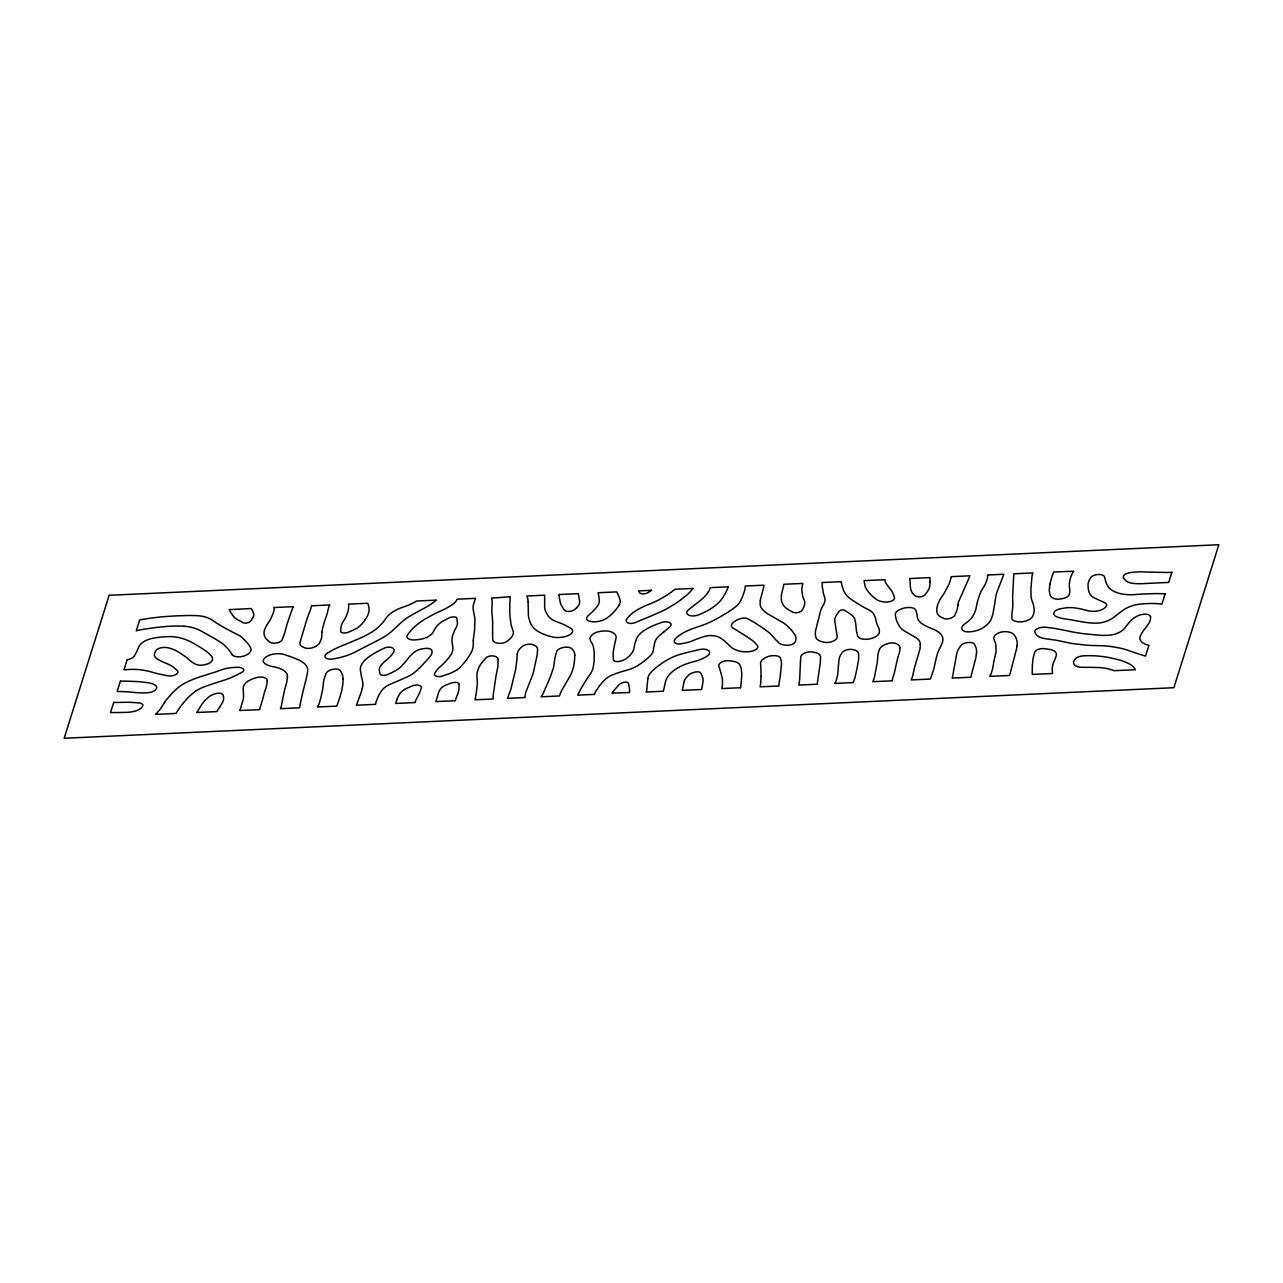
<?xml version="1.0" encoding="UTF-8"?>
<svg xmlns="http://www.w3.org/2000/svg" width="1283" height="1283" viewBox="0 0 1283 1283"><rect width="100%" height="100%" fill="white"/><g stroke="black" fill="none" stroke-linecap="round" stroke-linejoin="round"><path stroke-width="1.5" d="M1013.506 579.451L1013.827 573.806L1032.895 572.94A56.612 27.44 -9.4 0 0 1031.901 577.045L1030.939 589.073A56.789 27.536 -9.4 0 0 1030.907 590.405L1031.067 596.018A56.789 27.536 -9.4 0 0 1031.805 600.043L1033.168 604.004A56.789 27.536 -9.4 0 1 1033.809 606.763L1034.018 608.479A53.998 26.173 -9.4 0 1 1033.264 614.862L1032.911 615.856A11.643 5.645 -9.4 0 1 1027.523 620.395A9.719 4.715 -9.4 0 1 1019.055 621.822A24.313 11.788 -9.4 0 1 1017.403 621.646A10.007 4.843 -9.4 0 1 1011.806 617.877L1011.902 614.573A56.789 27.536 -9.4 0 1 1011.998 613.274L1012.736 607.051A56.789 27.536 -9.4 0 0 1012.832 605.031L1012.64 597.67A56.789 27.536 -9.4 0 1 1012.64 596.739L1013.506 579.483M740.596 687.688L741.205 682.604A56.789 27.536 -9.4 0 0 741.269 681.882L741.718 675.612A56.789 27.536 -9.4 0 0 741.702 673.559L741.462 670.367A56.789 27.536 -9.4 0 0 739.922 665.107L739.778 664.819A13.985 6.784 -9.4 0 0 732.834 661.258L729.065 660.745A6.64 3.224 -9.4 0 0 721.591 662.124A8.548 4.138 -9.4 0 0 718.865 666.23L720.453 671.169A56.789 27.536 -9.4 0 1 720.709 672.051L722.104 677.681A56.789 27.536 -9.4 0 1 722.489 681.065L722.457 684.272A56.789 27.536 -9.4 0 1 721.768 688.57L740.596 687.72M219.746 706.933L222.023 703.26A31.706 15.364 -9.4 0 0 223.37 696.124L223.066 695.001A5.581 2.71 -9.4 0 0 216.683 693.462A12.381 5.998 -9.4 0 0 208.151 697.439L206.098 699.395A56.789 27.536 -9.4 0 0 200.95 705.73L198.352 710.076A56.789 27.536 -9.4 0 1 197.71 711.087L196.764 712.498L216.811 711.584L219.698 706.997M365.366 619.529L364.629 620.587A56.789 27.536 -9.4 0 1 360.635 625.254L360.25 625.623A21.939 10.633 -9.4 0 1 352.889 630.29L348.639 632.118A5.741 2.791 -9.4 0 1 343.219 632.952A4.635 2.245 -9.4 0 1 340.604 631.108L340.973 627.676A47.295 22.934 -9.4 0 1 343.443 621.116L344.453 619.545A56.789 27.536 -9.4 0 0 346.266 616.081L347.26 613.659A56.789 27.536 -9.4 0 0 348.351 609.73L348.559 608.383A56.789 27.536 -9.4 0 0 348.511 604.117L367.788 603.251L368.413 605.319A56.789 27.536 -9.4 0 1 368.927 608.11L369.023 609.217A41.04 19.903 -9.4 0 1 368.109 614.381L367.708 615.327A56.789 27.536 -9.4 0 1 365.334 619.464M663.632 632.086L659.638 635.454A28.595 13.856 -9.4 0 0 654.827 642.43L654.009 646.071A56.789 27.536 -9.4 0 0 653.801 647.193L653.368 650.176A26.959 13.071 -9.4 0 1 648.941 657.088L646.424 659.27A56.789 27.536 -9.4 0 1 642.35 662.445L638.918 664.851A25.355 12.285 -9.4 0 1 627.13 670.127L624.42 670.881A56.789 27.536 -9.4 0 0 616.065 673.543L613.835 674.361A20.785 10.072 -9.4 0 0 604.453 680.15L601.326 683.631A56.789 27.536 -9.4 0 0 598.856 686.758L595.889 691.12A23.206 11.258 -9.4 0 0 594.542 694.376L577.687 695.129L579.996 690.462A56.789 27.536 -9.4 0 1 580.91 688.795L586.219 679.99A56.789 27.536 -9.4 0 1 586.989 678.803L590.084 674.281A56.789 27.536 -9.4 0 0 593.42 666.214L593.981 662.317A56.789 27.536 -9.4 0 0 594.125 660.52L594.237 653.881A56.789 27.536 -9.4 0 0 594.109 651.796L593.58 647.979A56.789 27.536 -9.4 0 0 591.495 642.382L590.645 641.035A15.989 7.746 -9.4 0 1 591.607 635.326A10.296 4.988 -9.4 0 1 600.284 631.396L601.294 631.236A13.391 6.495 -9.4 0 1 612.568 632.455L612.616 632.487A18.106 8.773 -9.4 0 1 616.016 638.405L614.846 643.392A56.789 27.536 -9.4 0 0 614.717 644.018L613.354 651.09A56.789 27.536 -9.4 0 0 613.114 654.763L613.466 659.783A4.988 2.422 -9.4 0 0 618.807 661.467A10.954 5.308 -9.4 0 0 626.89 658.115L628.494 656.736A32.3 15.653 -9.4 0 0 633.834 648.813L634.62 644.916A56.789 27.536 -9.4 0 1 635.085 643.152L636.304 639.367A30.792 14.931 -9.4 0 1 643.28 631.124A43.414 21.057 -9.4 0 1 656.479 624.356L660.97 622.672A6.944 3.368 -9.4 0 1 669.453 622.528A7.634 3.705 -9.4 0 1 669.742 626.938L663.68 632.054M327.309 653.223L330.517 651.315A56.789 27.536 -9.4 0 1 341.775 645.83L347.517 643.521A56.789 27.536 -9.4 0 0 349.377 642.751L359.32 638.517A56.789 27.536 -9.4 0 0 367.018 634.764L369.712 633.273A44.873 21.747 -9.4 0 0 379.319 626.216L381.019 624.5A56.789 27.536 -9.4 0 0 384.595 620.25L386.247 617.877A30.375 14.722 -9.4 0 1 392.758 611.959A31.834 15.444 -9.4 0 1 402.798 607.244L403.375 607.051A45.899 22.244 -9.4 0 0 414.858 602.032L416.67 601.021L436.396 600.123L434.52 601.599A56.789 27.536 -9.4 0 1 425.972 607.212L412.356 614.685A56.789 27.536 -9.4 0 0 401.002 622.688L392.502 630.611A56.789 27.536 -9.4 0 1 379.191 639.656L355.038 652.085A38.121 18.475 -9.4 0 1 337.718 658.035L333.596 658.885A7.65 3.705 -9.4 0 1 325.657 657.826A7.65 3.705 -9.4 0 1 327.341 653.239M232.127 654.619L229.962 651.363A56.789 27.536 -9.4 0 0 227.732 648.621L224.91 645.75A56.789 27.536 -9.4 0 0 220.179 642.029L215.175 638.934A56.789 27.536 -9.4 0 0 214.101 638.293L201.142 631.028A51.528 24.97 -9.4 0 0 193.508 627.884A33.15 16.07 -9.4 0 0 183.934 626.232M183.902 626.232A55.137 26.735 -9.4 0 0 172.964 626.12L169.853 626.248A56.789 27.536 -9.4 0 0 163.085 626.745L156.35 627.451A56.789 27.536 -9.4 0 0 151.635 628.045L146.839 628.75A56.789 27.536 -9.4 0 0 137.265 630.546L136.255 630.787L139.687 619.897L146.166 618.823A56.789 27.536 -9.4 0 1 151.266 618.085L158.867 617.171A56.789 27.536 -9.4 0 1 165.363 616.562L174.119 616A56.789 27.536 -9.4 0 1 177.375 615.84L186.099 615.551A56.789 27.536 -9.4 0 1 192.193 615.519L195.561 615.599A27.633 13.391 -9.4 0 1 205.456 617.043A35.475 17.192 -9.4 0 1 212.77 620.443L215.384 622.303A56.789 27.536 -9.4 0 0 217.517 623.666L224.252 627.66A56.789 27.536 -9.4 0 0 225.551 628.381L232.816 632.246A56.789 27.536 -9.4 0 0 234.18 632.952L237.163 634.379A40.671 19.71 -9.4 0 1 242.904 638.341L244.828 640.313A56.789 27.536 -9.4 0 1 245.406 640.907L247.86 643.633A53.549 25.965 -9.4 0 1 250.923 648.637A12.461 6.046 -9.4 0 1 248.228 653.913L247.86 654.17A9.206 4.458 -9.4 0 1 239.039 656.832A9.206 4.458 -9.4 0 1 232.079 654.635M528.115 601.823L528.371 614.91A56.789 27.536 -9.4 0 0 528.917 618.342L529.863 621.501A56.789 27.536 -9.4 0 0 533.407 627.595L533.632 627.836A47.07 22.821 -9.4 0 0 540.881 632.936L541.795 633.369A56.789 27.536 -9.4 0 0 549.91 636.32L551.77 636.817A15.508 7.522 -9.4 0 0 563.317 636.993L564.199 636.817A9.927 4.811 -9.4 0 0 570.727 628.269L565.53 625.446A56.789 27.536 -9.4 0 0 560.35 623.105L556.565 621.71A35.186 17.064 -9.4 0 1 547.6 615.086L546.494 613.146A56.789 27.536 -9.4 0 1 544.65 606.33L544.617 595.184L526.8 596.002A56.789 27.536 -9.4 0 1 528.115 601.823M1150.53 616.85L1150.53 618.005A33.374 16.182 -9.4 0 1 1148.285 624.212L1146.344 626.922A56.789 27.536 -9.4 0 1 1145.719 627.772L1143.634 630.466A56.789 27.536 -9.4 0 0 1140.411 635.951L1140.298 636.208A19.053 9.238 -9.4 0 0 1141.084 641.308A21.234 10.296 -9.4 0 0 1147.21 644.852L1148.91 645.333L1145.527 656.078L1139.208 654.186A56.789 27.536 -9.4 0 1 1137.043 653.48L1127.308 650.112A56.789 27.536 -9.4 0 0 1117.878 647.707L1113.644 646.953A56.789 27.536 -9.4 0 0 1100.509 645.686L1092.924 645.509A56.789 27.536 -9.4 0 1 1084.841 644.98L1076.277 644.018A56.789 27.536 -9.4 0 1 1069.284 642.927L1058.17 640.634A56.789 27.536 -9.4 0 0 1052.926 639.752L1045.725 638.79A19.79 9.59 -9.4 0 1 1035.942 634.027L1034.948 632.407A6.511 3.159 -9.4 0 1 1037.755 628.494A8.516 4.138 -9.4 0 1 1046.11 627.275L1052.156 628.061A56.789 27.536 -9.4 0 1 1056.31 628.718L1063.014 629.985A56.789 27.536 -9.4 0 1 1064.505 630.274L1071.562 631.765A56.789 27.536 -9.4 0 0 1075.507 632.471L1081.12 633.337A56.789 27.536 -9.4 0 0 1085.113 633.85L1098.152 635.133A35.667 17.288 -9.4 0 0 1108.72 635.213L1109.474 635.149A13.071 6.335 -9.4 0 0 1118.728 632.695A19.854 9.623 -9.4 0 0 1124.838 627.996L1129.537 621.982A25.468 12.349 -9.4 0 1 1135.615 616.995L1136.802 616.305A9.254 4.49 -9.4 0 1 1145.575 614.204A6.976 3.384 -9.4 0 1 1150.53 616.85M492.592 632.519L492.736 639.576A10.248 4.972 -9.4 0 0 498.285 643.296A7.265 3.528 -9.4 0 0 507.378 641.051L509.143 639.624A22.565 10.938 -9.4 0 0 513.088 630.947L511.532 626.296A56.789 27.536 -9.4 0 1 510.955 623.73L509.864 615.006A56.789 27.536 -9.4 0 1 509.768 613.226L509.848 603.651A56.789 27.536 -9.4 0 1 509.864 602.978L510.217 596.755L491.533 598.119A56.789 27.536 -9.4 0 1 492.175 602.866L491.854 609.922A56.789 27.536 -9.4 0 0 491.886 611.574L492.624 621.405A56.789 27.536 -9.4 0 1 492.672 622.544L492.592 632.519M343.026 678.948L342.994 682.299A56.789 27.536 -9.4 0 1 342.769 684.689L341.759 690.495A56.789 27.536 -9.4 0 1 341.294 692.451L339.097 699.556A56.789 27.536 -9.4 0 1 338.824 700.39L336.739 706.115L317.382 706.997A51.272 24.858 -9.4 0 0 319.74 701.833L320.894 697.519A56.789 27.536 -9.4 0 0 321.103 696.685L322.658 689.292A56.789 27.536 -9.4 0 0 322.899 687.848L323.589 681.69A56.789 27.536 -9.4 0 1 324.423 678.098L326.042 673.559A8.564 4.154 -9.4 0 1 333.019 669.309A6.656 3.224 -9.4 0 1 340.444 670.752L341.118 671.923A56.789 27.536 -9.4 0 1 343.026 678.948M899.88 647.835L899.88 649.038A56.789 27.536 -9.4 0 1 899.094 653.624L897.94 657.185A56.789 27.536 -9.4 0 0 897.491 658.853L894.395 672.789A56.789 27.536 -9.4 0 1 894.043 674.072L892.551 678.771A21.827 10.585 -9.4 0 0 892.278 680.808L872.825 681.69L873.771 679.268A56.789 27.536 -9.4 0 0 874.621 676.43L877.203 662.702A56.789 27.536 -9.4 0 0 877.38 661.403L877.909 655.388A56.789 27.536 -9.4 0 1 878.486 652.373L879.224 649.839A13.311 6.447 -9.4 0 1 885.96 644.226L886.633 643.97A7.826 3.801 -9.4 0 1 895.807 643.473A14.017 6.8 -9.4 0 1 899.88 647.835M498.045 659.334L497.98 665.091A56.789 27.536 -9.4 0 1 497.676 667.834L496.152 675.291A56.789 27.536 -9.4 0 0 495.976 676.317L493.297 694.376A56.789 27.536 -9.4 0 0 493.105 697.262L493.185 698.994L475.031 699.812A14.129 6.848 -9.4 0 0 475.175 699.251L476.234 693.333A56.789 27.536 -9.4 0 0 476.378 692.371L477.26 684.545A56.789 27.536 -9.4 0 0 477.308 681.995L476.939 676.654A56.789 27.536 -9.4 0 1 477.517 671.522L477.998 669.854A55.426 26.879 -9.4 0 1 482.921 661.37L485.808 658.067A5.453 2.646 -9.4 0 1 493.153 655.934A9.173 4.442 -9.4 0 1 498.045 659.334M473.315 640.442L473.251 645.012A56.789 27.536 -9.4 0 1 470.219 654.202L467.589 658.339A56.789 27.536 -9.4 0 1 465.344 661.37L461.575 665.845A27.168 13.167 -9.4 0 1 448.104 674.088L442.571 675.997A5.661 2.742 -9.4 0 1 436.156 676.141A6.575 3.191 -9.4 0 1 434.905 672.95L436.3 670.993A47.824 23.19 -9.4 0 1 441.176 665.765L441.865 665.171A56.789 27.536 -9.4 0 0 445.875 661.21L447.703 659.109A56.789 27.536 -9.4 0 0 449.9 656.255L450.83 654.875A33.15 16.07 -9.4 0 0 452.803 649.342L452.835 648.252A56.789 27.536 -9.4 0 0 452.578 645.044L452.241 643.424A56.789 27.536 -9.4 0 1 452.049 639.126L452.161 638.02A56.789 27.536 -9.4 0 1 453.268 633.77L454.166 631.493A56.789 27.536 -9.4 0 1 455.257 629.183L456.187 627.515A31.049 15.043 -9.4 0 0 457.357 622.014L456.828 618.374A4.25 2.069 -9.4 0 0 453.813 616.898A5.549 2.694 -9.4 0 0 448.761 618.053L443.357 620.924A21.538 10.44 -9.4 0 0 437.327 625.655L436.669 626.473A56.789 27.536 -9.4 0 0 434.279 630.049L433.221 631.99A17.962 8.708 -9.4 0 1 428.169 636.657A12.926 6.271 -9.4 0 1 419.525 639.399L416.205 639.816A9.446 4.571 -9.4 0 1 408.571 638.822A8.917 4.314 -9.4 0 1 407.641 634.748L409.678 632.07A56.789 27.536 -9.4 0 1 414.762 626.713L416.638 625.062A56.789 27.536 -9.4 0 1 426.533 618.23L431.521 615.455A56.789 27.536 -9.4 0 1 436.653 612.841L443.742 609.537A41.12 19.935 -9.4 0 0 453.829 603.379L453.99 603.235A18.203 8.821 -9.4 0 0 457.101 599.177L475.496 598.343L473.94 602.93A56.789 27.536 -9.4 0 0 473.347 610.467L474.63 616.947A56.789 27.536 -9.4 0 1 474.886 619.946L474.63 628.75A56.789 27.536 -9.4 0 1 474.534 630.145L473.427 638.886A56.789 27.536 -9.4 0 0 473.315 640.442M274.193 607.517L274.177 608.318A56.789 27.536 -9.4 0 1 272.798 614.172L271.322 617.62A56.789 27.536 -9.4 0 1 269.59 620.844L267.072 624.741A56.789 27.536 -9.4 0 0 265.196 628.285L264.731 629.424A33.983 16.471 -9.4 0 0 264.25 635.053L264.282 635.165A35.796 17.353 -9.4 0 0 267.65 640.281L269.382 641.805A7.602 3.689 -9.4 0 0 276.326 643.024A6.078 2.951 -9.4 0 0 282.068 639.896L284.441 633.61A56.789 27.536 -9.4 0 0 284.954 631.99L286.927 624.629A56.789 27.536 -9.4 0 1 287.264 623.554L292.38 608.543A20.833 10.104 -9.4 0 1 293.374 606.634L274.193 607.517M459.089 684.288L458.945 688.538A56.789 27.536 -9.4 0 1 457.694 694.087L456.507 696.958A56.789 27.536 -9.4 0 0 455.417 700.71L435.851 701.593L436.845 698.626A56.789 27.536 -9.4 0 0 437.166 697.551L437.952 694.536A56.789 27.536 -9.4 0 1 440.069 689.596L440.213 689.356A12.942 6.271 -9.4 0 1 446.548 684.833L450.926 683.165A6.158 2.983 -9.4 0 1 456.395 682.444A4.843 2.358 -9.4 0 1 459.089 684.288M574.768 655.212L574.64 658.933A56.789 27.536 -9.4 0 1 574.527 660.328L573.822 665.492A56.789 27.536 -9.4 0 1 572.988 668.86L571.528 672.901A56.789 27.536 -9.4 0 1 570.117 675.949L562.243 689.5A56.789 27.536 -9.4 0 0 560.639 692.772L559.42 695.963L541.105 696.797A56.789 27.536 -9.4 0 0 543.639 692.419L550.07 677.536A56.789 27.536 -9.4 0 0 550.615 676.125L553.117 668.78A56.789 27.536 -9.4 0 0 553.823 665.813L554.785 658.917A56.789 27.536 -9.4 0 1 555.17 657.024L556.597 651.684A8.099 3.929 -9.4 0 1 563.478 647.434A8.099 3.929 -9.4 0 1 571.881 648.781L572.202 649.054A32.107 15.572 -9.4 0 1 574.768 655.212M929.999 581.969L929.886 584.92A37.432 18.138 -9.4 0 1 927.304 591.639L924.995 594.799A4.619 2.245 -9.4 0 1 919.799 596.836A7.377 3.576 -9.4 0 1 914.554 595.344L913.255 593.933A36.566 17.737 -9.4 0 1 910.609 588.592L910.305 586.347A56.789 27.536 -9.4 0 1 910.208 585.048L910.096 581.808A56.789 27.536 -9.4 0 0 909.839 579.643L909.631 578.553L929.95 577.623L930.015 581.215A56.789 27.536 -9.4 0 1 929.999 581.969M800.416 662.75L799.726 678.082A56.789 27.536 -9.4 0 1 799.662 678.996L799.084 684.047A16.567 8.035 -9.4 0 1 798.844 685.058L817.255 684.224L817.624 681.065A56.789 27.536 -9.4 0 1 817.72 680.439L820.222 663.439A56.789 27.536 -9.4 0 0 820.334 662.188L820.559 657.201A13.151 6.367 -9.4 0 0 815.074 652.486L813.342 652.101A7.826 3.785 -9.4 0 0 805.195 652.871A8.42 4.074 -9.4 0 0 800.817 656.912L800.416 662.75M1032.43 664.786L1032.222 669.967A56.789 27.536 -9.4 0 0 1032.222 670.833L1032.302 674.425L1052.685 673.495L1052.461 672.276A56.789 27.536 -9.4 0 1 1052.268 668.732L1052.349 667.577A56.789 27.536 -9.4 0 1 1053.6 662.557L1054.658 660.023A56.789 27.536 -9.4 0 0 1054.963 659.237L1056.134 656.062A15.508 7.522 -9.4 0 0 1055.155 651.78A13.327 6.463 -9.4 0 0 1049.173 649.326L1044.218 648.653A6.431 3.111 -9.4 0 0 1038.091 649.487A7.201 3.496 -9.4 0 0 1034.579 652.518L1033.36 657.121A56.789 27.536 -9.4 0 0 1032.927 659.542L1032.494 663.969A56.789 27.536 -9.4 0 0 1032.43 664.786M321.937 632.246L321.808 635.55A53.164 25.772 -9.4 0 1 319.948 642.141L319.627 642.735A13.103 6.351 -9.4 0 1 313.533 647.386A7.201 3.496 -9.4 0 1 305.017 647.899L303.911 647.514A13.632 6.607 -9.4 0 1 300.046 642.206L306.926 619.208A56.789 27.536 -9.4 0 1 307.327 618.021L310.261 610.195A56.789 27.536 -9.4 0 0 310.743 608.735L311.561 605.801L329.843 604.967A35.732 17.321 -9.4 0 0 328.368 608.527L327.422 612.665A56.789 27.536 -9.4 0 1 326.924 614.381L324.583 621.197A56.789 27.536 -9.4 0 0 324.23 622.335L322.45 628.975A56.789 27.536 -9.4 0 0 321.937 632.246M920.296 644.531L920.2 646.824A56.789 27.536 -9.4 0 1 919.478 650.77L914.619 667.208A56.789 27.536 -9.4 0 0 914.378 668.154L912.855 675.227A56.789 27.536 -9.4 0 1 911.796 678.499L911.171 679.942L930.351 679.06L933.463 670.111A56.789 27.536 -9.4 0 0 933.864 668.7L936.237 658.163A56.789 27.536 -9.4 0 1 936.478 657.233L937.44 653.721A56.789 27.536 -9.4 0 1 938.803 650.256L940.68 646.552A56.789 27.536 -9.4 0 0 941.337 645.108L942.203 643.008A32.7 15.845 -9.4 0 0 942.652 637.555A31.289 15.171 -9.4 0 0 939.445 632.824A41.2 19.967 -9.4 0 0 933.222 629.215L930.367 628.029A56.789 27.536 -9.4 0 1 928.17 627.05L925.38 625.703A39.035 18.924 -9.4 0 1 919.783 621.838A31.786 15.412 -9.4 0 1 917.313 616.963L917.088 615.006A56.789 27.536 -9.4 0 0 916.655 612.921L915.934 610.403A9.206 4.458 -9.4 0 0 910.064 607.517A10.793 5.228 -9.4 0 0 900.393 609.313A19.325 9.366 -9.4 0 0 899.207 609.874A10.44 5.068 -9.4 0 0 895.309 614.846L896.031 618.566A56.789 27.536 -9.4 0 0 897.266 622.175L898.693 625.013A43.317 20.993 -9.4 0 0 905.606 631.685L915.613 637.443A26.414 12.814 -9.4 0 1 920.296 644.531M781.411 595.777L781.315 597.894A49.139 23.832 -9.4 0 0 782.983 604.501A40.094 19.437 -9.4 0 0 788.869 609.954L792.541 612.071A5.549 2.694 -9.4 0 0 798.01 612.488A5.549 2.694 -9.4 0 0 802.34 609.954L803.719 607.132A33.326 16.15 -9.4 0 0 804.12 599.786L803.366 598.038A56.789 27.536 -9.4 0 1 802.388 594.478L801.971 591.383A56.789 27.536 -9.4 0 1 802.132 586.812L802.709 583.845A13.488 6.543 -9.4 0 1 802.821 583.412L783.833 584.278L783.608 585.673A56.789 27.536 -9.4 0 1 783.32 587.101L781.876 592.698A56.789 27.536 -9.4 0 0 781.411 595.777M761.027 676.43L760.723 682.813A56.789 27.536 -9.4 0 1 760.418 685.154L760.065 686.822L778.957 685.972A56.789 27.536 -9.4 0 1 779.166 682.604L780.016 677.777A56.789 27.536 -9.4 0 0 780.144 676.927L781.411 664.674A56.789 27.536 -9.4 0 0 781.042 660.184L780.593 658.42A8.756 4.25 -9.4 0 0 774.772 655.629A9.719 4.715 -9.4 0 0 765.47 657.666L764.989 657.922A12.622 6.126 -9.4 0 0 760.546 663.423L760.851 667.769A56.789 27.536 -9.4 0 1 760.883 668.443L761.044 675.451A56.789 27.536 -9.4 0 1 761.027 676.43M517.225 654.234L516.937 659.302A56.789 27.536 -9.4 0 1 516.841 660.328L515.734 668.828A56.789 27.536 -9.4 0 1 515.477 670.255L510.987 688.746A56.789 27.536 -9.4 0 1 510.377 690.607L507.426 698.337L525.052 697.535A56.789 27.536 -9.4 0 1 526.287 691.104L532.766 674.537A56.789 27.536 -9.4 0 0 533.471 672.132L537.032 655.549A56.789 27.536 -9.4 0 0 537.32 653.416L537.577 649.551A14.466 7.024 -9.4 0 0 532.253 644.467A6.896 3.336 -9.4 0 0 522.47 646.327L522.069 646.648A25.419 12.317 -9.4 0 0 517.225 654.234M822.275 582.53L822.195 583.861A56.789 27.536 -9.4 0 0 822.339 586.764L823.189 592.233A56.789 27.536 -9.4 0 0 823.686 594.318L824.616 597.172A34.368 16.663 -9.4 0 1 823.445 604.951L822.563 606.458A56.789 27.536 -9.4 0 0 820.414 611.526L815.812 629.745A56.789 27.536 -9.4 0 0 815.619 636.047L815.812 636.993A16.134 7.826 -9.4 0 0 822.595 641.869L824.295 642.238A7.987 3.881 -9.4 0 0 833.116 641.195A9.141 4.442 -9.4 0 0 837.206 636.609L834.944 622.014A41.665 20.207 -9.4 0 1 834.96 618.647A25.452 12.349 -9.4 0 1 836.436 615.182L838.809 611.718A4.843 2.341 -9.4 0 1 841.311 610.067A2.341 1.139 -9.4 0 1 844.214 610.115L850.244 613.948A30.984 15.011 -9.4 0 1 855.055 620.218L855.649 623.249A56.789 27.536 -9.4 0 1 855.825 624.468L856.386 630.306A56.789 27.536 -9.4 0 0 856.771 632.439L857.685 635.903A10.713 5.196 -9.4 0 0 863.186 639.175A10.184 4.94 -9.4 0 0 872.793 637.956A24.569 11.916 -9.4 0 0 874.429 637.282A10.841 5.26 -9.4 0 0 879.288 632.615A37.576 18.219 -9.4 0 0 878.342 627.05L877.668 625.751A56.789 27.536 -9.4 0 1 876.385 622.223L875.744 619.208A56.789 27.536 -9.4 0 0 874.926 616.674L874.22 615.006A27.825 13.488 -9.4 0 0 869.136 610.067L863.876 607.308A56.789 27.536 -9.4 0 1 861.551 605.977L853.804 601.086A56.789 27.536 -9.4 0 1 852.602 600.284L850.26 598.632A46.829 22.709 -9.4 0 1 845.77 594.205L845.208 593.388A56.789 27.536 -9.4 0 1 843.508 590.068L842.466 587.165A56.789 27.536 -9.4 0 1 841.969 585.465L841.279 582.274A16.679 8.083 -9.4 0 1 841.199 581.664L822.275 582.53M838.424 665.46L837.879 672.966A56.789 27.536 -9.4 0 1 837.51 675.355L836.5 679.573A33.406 16.198 -9.4 0 1 834.736 683.422L853.163 682.588L854.446 679.22A56.789 27.536 -9.4 0 0 855.136 676.911L856.98 668.668A56.789 27.536 -9.4 0 0 857.108 667.978L858.439 660.488A56.789 27.536 -9.4 0 0 858.648 657.794L858.6 653.897A12.285 5.966 -9.4 0 0 852.04 649.423A6.992 3.384 -9.4 0 0 842.53 652.245L842.434 652.373A40.414 19.598 -9.4 0 0 838.97 659.943L838.424 665.46M647.803 678.723L646.84 689.436A22.998 11.146 -9.4 0 1 646.039 692.018L663.391 691.232L665.572 681.465A41.168 19.951 -9.4 0 1 670.207 673.671L670.351 673.527A37.127 17.994 -9.4 0 1 679.782 666.775A35.218 17.08 -9.4 0 1 692.884 661.9L694.135 661.595A26.815 13.006 -9.4 0 0 706.42 656.575L706.885 656.287A9.59 4.651 -9.4 0 0 708.729 650.722A8.548 4.138 -9.4 0 0 699.331 649.599L691.425 651.427A56.789 27.536 -9.4 0 0 688.281 652.197L682.331 653.753A33.182 16.086 -9.4 0 0 670.271 658.323L669.229 658.869A56.789 27.536 -9.4 0 0 661.322 663.744L658.147 666.037A56.789 27.536 -9.4 0 0 652.373 670.929L651.491 671.827A29.493 14.305 -9.4 0 0 647.803 678.723M760.322 600.669L760.129 602.978A32.668 15.845 -9.4 0 0 762.647 609.569L763.225 610.179A56.789 27.536 -9.4 0 0 768.774 614.461L781.812 621.95A56.789 27.536 -9.4 0 1 787.537 626.152L790.232 628.782A56.789 27.536 -9.4 0 1 792.461 631.364L794.626 634.411A28.098 13.616 -9.4 0 1 795.332 641.452L795.123 641.949A6.335 3.079 -9.4 0 1 787.441 645.269A13.375 6.479 -9.4 0 1 778.556 642.623L775.429 639.399A56.789 27.536 -9.4 0 1 774.884 638.806L771.179 634.684A56.789 27.536 -9.4 0 0 767.667 631.557L763.273 628.333A56.789 27.536 -9.4 0 0 761.99 627.435L755.35 623.121A56.789 27.536 -9.4 0 0 753.698 622.111L748.005 618.871A6.656 3.224 -9.4 0 0 740.307 618.695A14.338 6.96 -9.4 0 0 733.026 622.672L732.657 623.041A9.623 4.667 -9.4 0 0 732.93 627.916L745.503 635.823A56.789 27.536 -9.4 0 1 746.305 636.352L750.796 639.335A56.789 27.536 -9.4 0 1 755.366 643.264L757.387 645.541A7.265 3.528 -9.4 0 1 755.495 649.727A9.27 4.49 -9.4 0 1 746.931 651.812L745.776 651.796A20.336 9.863 -9.4 0 1 736.891 650.353A31.081 15.075 -9.4 0 1 730.845 646.873L725.649 641.949A56.789 27.536 -9.4 0 0 721.543 638.742L720.084 637.811A17.064 8.275 -9.4 0 0 712.755 635.646A11.9 5.774 -9.4 0 0 703.517 636.737L701.304 637.475A56.789 27.536 -9.4 0 0 693.83 640.249L692.948 640.634A22.966 11.13 -9.4 0 1 683.278 643.392L680.888 643.793A5.95 2.887 -9.4 0 1 674.666 642.43A10.585 5.132 -9.4 0 1 676.301 637.859L678.563 636.015A31.321 15.188 -9.4 0 1 688.041 630.562L690.334 629.6A56.789 27.536 -9.4 0 1 697.311 627.018L700.213 626.056A53.645 26.013 -9.4 0 0 711.953 621.261L714.743 619.865A56.789 27.536 -9.4 0 0 719.763 617.123L727.22 612.649A56.789 27.536 -9.4 0 0 732.08 609.425L734.373 607.725A32.797 15.909 -9.4 0 0 740.66 600.669L742.216 597.301A56.789 27.536 -9.4 0 0 742.985 595.424L744.365 591.383A56.789 27.536 -9.4 0 0 745.215 586.042L764.059 585.192L762.824 590.549A56.789 27.536 -9.4 0 1 762.647 591.255L760.819 597.894A56.789 27.536 -9.4 0 0 760.322 600.669M267.249 680.888L266.88 684.064A56.789 27.536 -9.4 0 1 266.19 687.175L264.683 691.745A56.789 27.536 -9.4 0 0 264.378 692.772L262.839 698.706A56.789 27.536 -9.4 0 1 262.614 699.508L259.487 709.643L239.68 710.541A23.88 11.579 -9.4 0 0 240.354 708.954L242.872 700.646A56.789 27.536 -9.4 0 0 243.529 695.514L243.161 688.329A19.389 9.398 -9.4 0 1 245.678 683.069A16.984 8.227 -9.4 0 1 253.2 678.707L255.237 677.985A8.195 3.977 -9.4 0 1 263.624 677.408A9.494 4.603 -9.4 0 1 267.249 680.888M287.424 677.023L287.007 680.631A56.789 27.536 -9.4 0 1 286.558 682.957L284.553 690.286A56.789 27.536 -9.4 0 0 284.313 691.232L281.554 704.96A56.789 27.536 -9.4 0 1 280.384 708.681L299.597 707.815L300.238 704.014A56.789 27.536 -9.4 0 1 300.382 703.341L302.243 694.728A56.789 27.536 -9.4 0 1 302.387 694.119L306.717 676.59A56.789 27.536 -9.4 0 0 306.926 675.58L307.631 671.378A30.84 14.947 -9.4 0 0 305.162 664.337A45.113 21.875 -9.4 0 0 296.726 659.093L292.412 657.377A56.789 27.536 -9.4 0 0 290.343 656.607L284.585 654.619A14.498 7.024 -9.4 0 0 274.835 653.881A11.451 5.549 -9.4 0 0 265.725 657.217L265.389 657.489A10.505 5.084 -9.4 0 0 264.154 662.894A21.827 10.585 -9.4 0 0 272.012 666.47L274.321 666.919A31.883 15.46 -9.4 0 1 284.136 670.752A23.96 11.611 -9.4 0 1 287.424 677.023M957.888 605.063L957.663 606.955A56.789 27.536 -9.4 0 1 956.412 611.574L954.969 614.958A8.131 3.945 -9.4 0 1 950.19 618.374A5.741 2.791 -9.4 0 1 943.646 618.406L941.802 617.54A21.474 10.408 -9.4 0 1 936.895 611.991L936.831 611.478A56.789 27.536 -9.4 0 1 937.697 604.79L938.162 603.459A56.789 27.536 -9.4 0 1 940.407 599.017L943.791 593.821A56.789 27.536 -9.4 0 0 944.785 592.153L948.169 585.898A56.789 27.536 -9.4 0 0 949.596 582.594L950.591 579.515A42.275 20.496 -9.4 0 0 951.136 576.66L969.852 575.81L968.761 578.633A56.789 27.536 -9.4 0 1 968.408 579.467L959.171 600.396A56.789 27.536 -9.4 0 0 957.888 605.063M629.456 692.531L611.927 693.093A56.789 27.536 -9.4 0 1 614.06 690.366L618.999 684.753A6.8 3.304 -9.4 0 1 624.404 682.219A3.801 1.844 -9.4 0 1 628.51 683.39L629.376 688.089A56.789 27.536 -9.4 0 1 629.456 692.531M1049.991 584.182L1049.462 587.935A56.789 27.536 -9.4 0 0 1049.606 592.73L1050.023 594.671A15.508 7.522 -9.4 0 0 1053.551 598.359A8.596 4.17 -9.4 0 0 1061.282 598.84A25.997 12.605 -9.4 0 0 1063.238 598.439A7.923 3.833 -9.4 0 0 1069.316 594.286L1069.493 593.355A56.789 27.536 -9.4 0 0 1069.653 588.416L1069.477 587.277A56.789 27.536 -9.4 0 1 1069.461 583.252L1069.797 580.862A56.789 27.536 -9.4 0 1 1070.487 578.008L1070.92 576.692A56.051 27.168 -9.4 0 1 1073.775 571.224L1053.744 571.993L1052.525 574.976A56.789 27.536 -9.4 0 0 1051.852 576.949L1050.392 582.225A56.789 27.536 -9.4 0 0 1049.991 584.182M683.711 682.877L683.342 685.491A56.789 27.536 -9.4 0 1 683.085 686.806L682.267 690.366L701.673 689.484L702.876 682.299A46.124 22.356 -9.4 0 0 701.961 675.548L700.807 673.142A4.795 2.325 -9.4 0 0 695.306 672.035A9.959 4.827 -9.4 0 0 688.538 675.259L687.399 676.398A28.98 14.049 -9.4 0 0 683.711 682.877M976.459 653.656L975.962 657.008A56.789 27.536 -9.4 0 1 975.657 658.564L971.696 673.735A56.789 27.536 -9.4 0 0 971.391 675.05L971.006 677.216L952.082 678.082A27.745 13.455 -9.4 0 0 952.66 676.141L956.717 653.881A47.888 23.206 -9.4 0 1 959.892 646.969L960.823 645.702A7.506 3.641 -9.4 0 1 968.056 642.494A7.008 3.4 -9.4 0 1 974.503 644.339L975.208 645.782A55.121 26.718 -9.4 0 1 976.459 653.656M994.598 604.085L993.234 612.472A56.789 27.536 -9.4 0 1 992.577 615.07L991.358 618.679A30.648 14.867 -9.4 0 1 984.093 627.034L983.099 627.692A15.364 7.441 -9.4 0 1 971.119 631.701L970.14 631.797A8.708 4.218 -9.4 0 1 962.218 629.712A11.836 5.741 -9.4 0 1 964.527 624.099L966.179 622.913A36.325 17.609 -9.4 0 0 973.54 614.862L974.599 612.649A56.789 27.536 -9.4 0 0 975.978 608.623L977.261 602.369A56.789 27.536 -9.4 0 1 977.726 600.62L979.667 594.687A56.789 27.536 -9.4 0 1 981.543 590.597L984.334 585.93A56.789 27.536 -9.4 0 0 986.146 582.065L987.124 579.194A32.508 15.765 -9.4 0 0 987.493 575.009L1003.851 574.255L997.019 591.928A56.789 27.536 -9.4 0 0 996.121 595.136L994.598 604.052M1017.034 645.942L1016.681 648.059A56.789 27.536 -9.4 0 1 1016.264 649.872L1010.972 670.351A56.789 27.536 -9.4 0 1 1010.715 671.314L1009.464 675.467L989.786 676.349A26.67 12.926 -9.4 0 0 991.15 673.591L992.352 669.501A56.789 27.536 -9.4 0 0 992.769 667.785L994.004 660.889A56.789 27.536 -9.4 0 1 994.197 660.023L995.624 654.009A56.789 27.536 -9.4 0 0 996.025 650.24L995.929 646.424A56.789 27.536 -9.4 0 0 994.999 641.837L993.988 639.255A12.06 5.854 -9.4 0 1 996.747 633.946A8.356 4.041 -9.4 0 1 1005.968 631.669L1006.209 631.685A13.488 6.543 -9.4 0 1 1013.907 634.62L1014.099 634.86A51.48 24.954 -9.4 0 1 1016.826 640.281L1016.874 640.522A56.789 27.536 -9.4 0 1 1017.034 645.942M362.303 688.297L361.116 692.403A56.789 27.536 -9.4 0 1 360.699 693.654L356.433 705.217L375.566 704.351A56.789 27.536 -9.4 0 1 376.673 700.31L378.164 696.685A56.789 27.536 -9.4 0 1 380.137 692.996L381.58 690.799A22.244 10.793 -9.4 0 1 391.042 683.887L398.051 680.936A56.789 27.536 -9.4 0 0 399.558 680.279L406.47 677.216A31.065 15.059 -9.4 0 0 415.868 671.346L418.386 669.068A56.789 27.536 -9.4 0 0 420.503 666.984L425.972 661.194A56.789 27.536 -9.4 0 0 427.303 659.703L430.334 656.094A19.117 9.27 -9.4 0 0 431.826 650.417A6.912 3.352 -9.4 0 0 425.01 648.444L423.55 648.637A11.723 5.677 -9.4 0 0 414.072 652.357L413.495 652.855A56.789 27.536 -9.4 0 0 408.636 657.81L405.588 661.611A56.789 27.536 -9.4 0 1 403.92 663.519L401.499 666.118A28.595 13.856 -9.4 0 1 392.245 672.388L387.642 674.505A5.02 2.438 -9.4 0 1 379.912 673.639L379.351 670.464A20.159 9.783 -9.4 0 1 381.42 664.899L382.158 664.081A56.789 27.536 -9.4 0 1 386.295 660.136L387.482 659.157A44.215 21.442 -9.4 0 0 392.967 653.159L393.656 652.085A9.703 4.699 -9.4 0 0 391.94 647.674A5.79 2.807 -9.4 0 0 384.082 648.236L378.485 651.058A56.789 27.536 -9.4 0 0 368.734 657.024L367.964 657.586A35.122 17.032 -9.4 0 0 361.822 664.177A35.988 17.449 -9.4 0 0 360.459 670.881L361.341 675.933A56.789 27.536 -9.4 0 0 361.501 676.718L362.544 681.048A56.789 27.536 -9.4 0 1 362.303 688.297M396.768 700.005L395.693 703.437L415.067 702.555A56.789 27.536 -9.4 0 1 416.831 698.241L418.21 695.739A56.789 27.536 -9.4 0 0 419.365 693.285L421.289 688.329A7.073 3.432 -9.4 0 0 418.98 685.314A5.693 2.758 -9.4 0 0 412.372 685.876L408.058 687.72A19.838 9.623 -9.4 0 0 399.51 694.279L398.436 696.188A56.789 27.536 -9.4 0 0 396.768 700.005M109.135 595.296L64.15 738.27L1173.865 687.704L1218.85 544.73L109.135 595.296M113.722 702.394L110.514 712.578L117.731 712.53A56.789 27.536 -9.4 0 0 119.287 712.498L127.225 712.322A15.364 7.457 -9.4 0 0 136.543 710.638A10.777 5.228 -9.4 0 0 142.413 706.564L142.621 706.179A6.303 3.063 -9.4 0 0 138.949 702.908L133.576 702.523A56.789 27.536 -9.4 0 0 123.777 702.314L119.672 702.41A56.789 27.536 -9.4 0 1 113.722 702.394M120.426 681.097L117.154 691.489L122.414 691.601A56.789 27.536 -9.4 0 1 129.358 692.002L133.961 692.435A56.789 27.536 -9.4 0 0 144.193 692.852L146.92 692.82A7.842 3.801 -9.4 0 0 155.419 689.917L155.564 689.773A8.981 4.346 -9.4 0 0 155.275 685.202A21.442 10.392 -9.4 0 0 147.417 682.668L143.856 682.203A56.789 27.536 -9.4 0 0 135.34 681.481L128.476 681.225A56.789 27.536 -9.4 0 0 126.071 681.177L120.426 681.097M127.145 659.735L123.97 669.838A51.625 25.035 -9.4 0 1 131.459 669.389L131.524 669.373A37.351 18.106 -9.4 0 1 142.285 670.047L143.135 670.175A56.789 27.536 -9.4 0 1 151.089 671.891L155.323 673.078A56.789 27.536 -9.4 0 0 159.942 674.2L167.736 675.788A6.768 3.272 -9.4 0 0 175.691 674.585A6.351 3.079 -9.4 0 0 177.359 670.608L175.081 668.587A52.507 25.452 -9.4 0 0 166.517 663.455L163.887 662.381A56.789 27.536 -9.4 0 1 159.124 660.055L157.264 658.965A16.102 7.81 -9.4 0 1 154.778 653.015L155.676 650.93A6.511 3.159 -9.4 0 1 160.968 647.819A9.623 4.667 -9.4 0 1 168.618 647.931L170.575 648.508A40.126 19.453 -9.4 0 1 177.968 651.732L180.47 653.304A56.789 27.536 -9.4 0 1 181.641 654.089L185.57 656.832A56.789 27.536 -9.4 0 1 188.264 658.981L189.916 660.504A40.142 19.47 -9.4 0 0 196.411 664.514A8.692 4.218 -9.4 0 0 205.905 664.434L207.156 664.033A8.356 4.041 -9.4 0 0 212.385 659.975A19.277 9.35 -9.4 0 0 210.829 655.372L209.225 653.801A56.789 27.536 -9.4 0 0 205.617 650.882L201.495 648.123A56.789 27.536 -9.4 0 0 200.324 647.386L194.663 643.97A56.789 27.536 -9.4 0 0 191.76 642.382L188.553 640.842A49.572 24.04 -9.4 0 0 179.171 637.635A29.012 14.065 -9.4 0 0 167.496 636.641L166.918 636.657A44.52 21.586 -9.4 0 0 154.217 638.036L153.335 638.196A16.038 7.778 -9.4 0 0 143.904 641.612A19.085 9.254 -9.4 0 0 138.772 646.857L137.121 650.689A56.789 27.536 -9.4 0 1 136.271 652.438L134.378 655.918A8.275 4.009 -9.4 0 1 127.145 659.735M1165.108 593.869L1161.869 604.149A41.617 20.175 -9.4 0 0 1153.305 603.491A56.035 27.168 -9.4 0 0 1141.934 603.956L1140.555 604.085A19.55 9.478 -9.4 0 0 1130.868 606.234A23.206 11.258 -9.4 0 0 1123.042 610.275L1119.369 612.969A56.789 27.536 -9.4 0 0 1117.862 614.108L1113.981 617.171A21.971 10.649 -9.4 0 1 1105.994 621.437A14.402 6.976 -9.4 0 1 1096.051 623.137L1095.409 623.137A44.985 21.811 -9.4 0 1 1085.161 622.335L1081.633 621.774A56.789 27.536 -9.4 0 1 1079.019 621.325L1072.347 620.058A56.789 27.536 -9.4 0 0 1068.771 619.448L1064.89 618.903A31.097 15.075 -9.4 0 1 1056.534 616.674A10.472 5.084 -9.4 0 1 1054.033 612.456A7.441 3.608 -9.4 0 1 1060.319 608.8L1063.126 608.286A19.47 9.446 -9.4 0 1 1075.09 607.966L1077.095 608.27A56.789 27.536 -9.4 0 1 1083.927 609.698L1087.759 610.708A14.514 7.04 -9.4 0 0 1096.596 611.109A9.59 4.651 -9.4 0 0 1104.39 608.142L1105.144 607.517A8.147 3.945 -9.4 0 0 1104.695 602.689L1094.992 598.247A24.714 11.98 -9.4 0 1 1089.7 593.484L1089.299 592.554A56.789 27.536 -9.4 0 1 1088.273 588.512L1088.048 586.139A40.479 19.63 -9.4 0 1 1090.133 578.569L1090.726 577.623A6.752 3.272 -9.4 0 1 1098.2 574.495A7.81 3.785 -9.4 0 1 1104.551 576.981L1105.657 581.231A56.789 27.536 -9.4 0 0 1107.277 585.016L1108.207 586.556A31.466 15.252 -9.4 0 0 1114.221 591.495L1114.654 591.704A31.337 15.188 -9.4 0 0 1123.683 594.254A30.215 14.642 -9.4 0 0 1134.846 594.574L1140.346 594.173A56.789 27.536 -9.4 0 1 1144.741 593.933L1152.872 593.66A56.789 27.536 -9.4 0 1 1160.393 593.676L1165.108 593.869M1171.876 572.362L1168.685 582.514A21.795 10.569 -9.4 0 0 1167.418 582.546L1160.698 582.771A56.789 27.536 -9.4 0 0 1159.094 582.835L1142.143 583.669A29.685 14.402 -9.4 0 1 1132.344 583.268A15.396 7.457 -9.4 0 1 1125.672 580.461L1124.004 578.729A8.596 4.17 -9.4 0 1 1124.197 575.169A6.447 3.127 -9.4 0 1 1129.874 572.715L1132.713 572.346A31.209 15.139 -9.4 0 1 1142.64 571.865L1146.794 572.026A56.789 27.536 -9.4 0 0 1148.173 572.074L1164.675 572.443A56.789 27.536 -9.4 0 0 1170.096 572.41L1171.876 572.362M728.343 586.812L726.547 590.918A56.789 27.536 -9.4 0 1 725.312 593.307L722.938 597.269A51.384 24.906 -9.4 0 1 714.358 606.314L714.294 606.362A50.983 24.714 -9.4 0 1 700.726 613.964L698.786 614.782A7.874 3.817 -9.4 0 1 688.618 615.118A9.125 4.426 -9.4 0 1 688.522 609.698L700.037 600.717A54.351 26.35 -9.4 0 0 707.751 592.746L708.537 591.575A27.809 13.488 -9.4 0 0 710.14 587.646L728.343 586.812M619.24 604.822L619.031 605.207A56.789 27.536 -9.4 0 1 615.311 610.323L613.771 612.023A56.789 27.536 -9.4 0 1 607.789 617.428L607.18 617.893A13.167 6.383 -9.4 0 1 597.509 621.565L597.124 621.614A10.713 5.196 -9.4 0 1 588.175 620.651A8.291 4.025 -9.4 0 1 587.758 616.129L591.671 612.504A56.789 27.536 -9.4 0 0 594.382 609.73L596.451 607.356A29.076 14.097 -9.4 0 0 599.305 599.915L598.872 596.499A56.789 27.536 -9.4 0 0 598.568 594.863L598.038 592.746L616.786 591.896L618.454 595.488A56.789 27.536 -9.4 0 1 618.855 596.435L619.865 599.145A24.89 12.06 -9.4 0 1 619.24 604.822M1074.641 659.654L1074.16 660.456A13.488 6.543 -9.4 0 0 1074.865 665.236A11.579 5.613 -9.4 0 0 1082.323 667.32L1089.668 667.336A56.789 27.536 -9.4 0 1 1092.025 667.368L1097.623 667.513A34.24 16.599 -9.4 0 1 1109.779 669.277L1112.874 670.191A9.462 4.587 -9.4 0 1 1114.157 670.688L1135.343 669.726A33.133 16.07 -9.4 0 0 1127.452 663.006L1124.854 661.916A56.789 27.536 -9.4 0 0 1116.418 659.237L1111.158 658.003A56.789 27.536 -9.4 0 0 1101.808 656.447L1099.242 656.174A56.789 27.536 -9.4 0 0 1084.44 655.789L1083.51 655.838A8.067 3.913 -9.4 0 0 1074.641 659.654M164.609 702.346L161.786 706.885A56.789 27.536 -9.4 0 1 158.851 710.798L156.494 713.46A18.636 9.029 -9.4 0 1 155.58 714.374L176.172 713.428A14.45 7.008 -9.4 0 1 176.862 711.985L180.133 707.077A56.789 27.536 -9.4 0 1 182.074 704.511L186.308 699.476A56.789 27.536 -9.4 0 1 191.151 694.728L193.204 693.012A31.193 15.123 -9.4 0 1 205.729 686.261L211.952 684.08A56.789 27.536 -9.4 0 1 215.769 682.829L221.783 680.968A55.778 27.039 -9.4 0 0 236.457 675.099L241.701 672.42A5.549 2.694 -9.4 0 0 243.337 668.94A8.548 4.138 -9.4 0 0 237.243 667.336L234.693 667.417A22.18 10.745 -9.4 0 0 221.526 669.838L216.234 671.699A56.789 27.536 -9.4 0 1 212.93 672.789L203.147 675.836A56.789 27.536 -9.4 0 0 199.122 677.183L195.369 678.531A48.69 23.607 -9.4 0 0 184.784 683.214L184.624 683.31A39.292 19.053 -9.4 0 0 176.252 689.228L173.446 691.906A56.789 27.536 -9.4 0 0 171.152 694.311L167.335 698.69A56.789 27.536 -9.4 0 0 164.609 702.346M252.847 617.604L250.859 620.78A5.196 2.518 -9.4 0 1 247.411 622.848A3.945 1.908 -9.4 0 1 243.209 622.688L238.285 620.074A35.01 16.968 -9.4 0 1 232.768 615.423L231.261 613.162A56.789 27.536 -9.4 0 1 230.732 612.312L229.16 609.601L251.404 608.543L252.302 610.323A56.789 27.536 -9.4 0 1 252.911 611.654L253.473 613.114A18.026 8.74 -9.4 0 1 252.847 617.604M692.948 588.432L691.858 589.827A56.789 27.536 -9.4 0 1 684.593 596.852L679.381 600.845A56.789 27.536 -9.4 0 1 673.751 604.646L668.523 607.757A56.789 27.536 -9.4 0 1 659.189 612.504L649.326 616.754A56.789 27.536 -9.4 0 1 647.947 617.331L635.085 622.624A5.661 2.742 -9.4 0 1 627.74 622.784A8.42 4.074 -9.4 0 1 626.986 618.631L628.782 616.594A39.725 19.261 -9.4 0 1 637.346 609.826L637.394 609.794A56.789 27.536 -9.4 0 1 649.086 604.213L650.032 603.844A56.789 27.536 -9.4 0 0 661.178 598.552L664.177 596.836A56.789 27.536 -9.4 0 0 670.175 592.938L674.072 590.068A12.205 5.918 -9.4 0 0 675.05 589.25L692.948 588.432M576.58 607.789L574.816 609.425A5.725 2.774 -9.4 0 1 569.01 611.446A6.223 3.015 -9.4 0 1 564.151 609.89L561.954 606.362A56.789 27.536 -9.4 0 1 559.981 601.166L559.356 597.365A56.789 27.536 -9.4 0 0 558.859 595.312L558.602 594.542L578.312 593.644L579.595 600.973A21.25 10.296 -9.4 0 1 576.58 607.789M651.523 590.308L648.524 592.313A5.822 2.823 -9.4 0 1 643.344 593.853A4.811 2.341 -9.4 0 1 639.495 592.586L638.581 590.902L651.523 590.308M884.725 579.691L864.036 580.638L864.854 585.096A48.08 23.302 -9.4 0 0 866.907 589.763L868.094 591.447A56.789 27.536 -9.4 0 0 869.473 593.163L871.125 594.991A56.789 27.536 -9.4 0 0 874.99 598.359L876.562 599.482A17.754 8.612 -9.4 0 0 883.73 601.887L884.677 602A7.265 3.528 -9.4 0 0 891.701 600.973A6.046 2.935 -9.4 0 0 894.476 597.605L893.209 594.061A56.789 27.536 -9.4 0 0 891.06 590.1L887.098 584.888A44.376 21.506 -9.4 0 1 884.821 580.189L884.725 579.691"/></g></svg>
